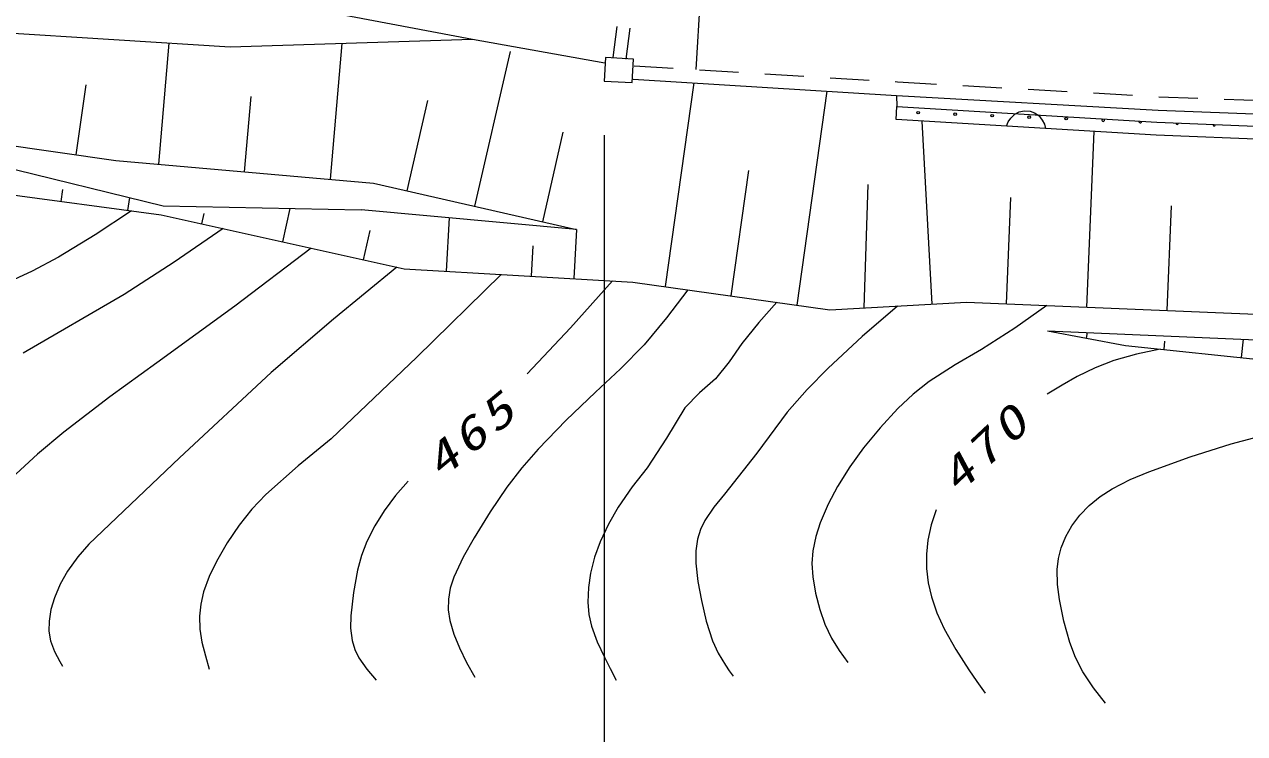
# Model space of a CAD drawing. Units: millimetres, scale not verified. Extents: x 40000 to 680000, y 20000 to 380000.
# Drawn here: x 171633 to 218244, y 245409 to 272516 of the extents above; entities that cross this region are included whole.
import ezdxf

# ---------------------------------------------------------------- set-up
doc = ezdxf.new("R2010")
doc.units = ezdxf.units.MM
doc.header["$LTSCALE"] = 1000
doc.linetypes.add('USER1', pattern=[2.5, 1.5, -1])
doc.linetypes.add('USER3', pattern=[2, 1.2, -0.8])
doc.layers.add('S-BGD', color=1, linetype='Continuous', lineweight=13)
doc.layers.add('S-BGD-HTXT', color=6, linetype='Continuous', lineweight=13)
doc.styles.add('ＭＳ ゴシック', font='')
doc.styles.get('ＭＳ ゴシック').set_extended_font_data('MS Gothic')

msp = doc.modelspace()

# ---------------------------------------------------------------- linework, layer by layer
at = {"layer": 'S-BGD', "linetype": 'USER3'}
for p, q in [((194119, 271250), (195359, 280630)), ((194615, 271185), (195855, 280564))]:
    msp.add_line(p, q, dxfattribs=at)
at = {"layer": 'S-BGD'}
for p, q in [((197812, 279434), (197283, 270794)), ((177695, 274047), (188745, 271950)), ((168504, 272355), (179494, 271653)), ((176763, 267169), (177168, 271801)), ((179494, 271653), (188745, 271950)), ((183323, 266596), (183777, 271790)), ((188745, 271950), (193804, 271051)), ((188845, 265562), (190205, 271486)), ((193830, 271248), (193779, 270351)), ((194904, 271187), (193830, 271248)), ((194853, 270290), (194904, 271187)), ((193779, 270351), (194853, 270290)), ((194889, 270419), (204952, 269803)), ((173613, 267529), (173996, 270204)), ((196126, 262492), (197222, 270276)), ((201148, 261785), (202300, 269965)), ((180043, 266883), (180295, 269763)), ((186257, 266156), (187050, 269610)), ((204952, 269803), (204961, 269380)), ((204952, 269803), (214940, 269233)), ((204930, 268880), (204961, 269380)), ((204961, 269380), (214887, 268776)), ((209316, 268933), (209469, 269089)), ((209469, 269089), (209639, 269169)), ((209639, 269169), (209818, 269211)), ((209818, 269211), (210050, 269196)), ((210050, 269196), (210223, 269133)), ((210223, 269133), (210382, 269033)), ((210382, 269033), (210518, 268860)), ((214940, 269233), (235748, 268450)), ((166065, 268610), (175123, 267313)), ((214862, 268276), (204930, 268880)), ((206312, 261823), (205927, 268820)), ((209147, 268624), (209218, 268792)), ((209218, 268792), (209316, 268933)), ((210518, 268860), (210599, 268708)), ((210599, 268708), (210644, 268533)), ((214887, 268776), (236104, 267922)), ((191433, 264968), (192219, 268395)), ((212219, 261703), (212498, 268420)), ((235932, 267429), (214862, 268276)), ((169716, 267350), (176936, 265581)), ((175123, 267313), (184963, 266453)), ((198637, 262139), (199311, 266928)), ((169224, 266268), (176862, 265235)), ((173043, 265752), (173104, 266207)), ((184963, 266453), (192726, 264671)), ((203707, 261680), (203864, 266401)), ((175589, 265407), (175655, 265895)), ((209149, 261831), (209319, 265896)), ((175721, 265389), (174342, 264477)), ((176862, 265235), (186138, 263174)), ((176936, 265581), (184493, 265429)), ((178408, 264892), (178495, 265286)), ((181500, 264204), (181784, 265484)), ((192726, 264671), (184493, 265429)), ((215289, 261576), (215455, 265579)), ((187758, 263080), (187876, 265118)), ((174342, 264477), (172935, 263617)), ((179225, 264710), (177354, 263427)), ((184592, 263517), (184840, 264636)), ((192726, 264671), (192618, 262799)), ((182588, 263963), (179666, 261749)), ((190998, 262893), (191065, 264049)), ((172935, 263617), (171930, 263082)), ((177354, 263427), (175442, 262188)), ((171930, 263082), (170888, 262595)), ((185859, 263236), (183445, 261248)), ((186138, 263174), (194871, 262669)), ((189851, 262959), (186624, 259795)), ((194101, 262713), (192492, 260922)), ((194871, 262669), (202404, 261608)), ((175442, 262188), (171588, 259944)), ((196977, 262372), (196166, 261303)), ((179666, 261749), (176694, 259574)), ((200380, 261893), (199691, 261128)), ((202404, 261608), (207615, 261895)), ((204980, 261750), (203639, 260587)), ((207615, 261895), (222963, 261257)), ((210691, 261767), (209465, 260906)), ((183445, 261248), (181063, 259208)), ((196166, 261303), (195311, 260274)), ((199691, 261128), (199041, 260315)), ((192492, 260922), (190840, 259156)), ((203639, 260587), (202333, 259375)), ((209465, 260906), (208199, 260090)), ((210716, 260801), (222503, 260304)), ((210716, 260801), (213691, 260245)), ((212204, 260523), (212244, 260737)), ((195311, 260274), (194403, 259348)), ((199041, 260315), (198560, 259623)), ((213691, 260245), (222567, 259317)), ((215018, 260106), (214120, 259916)), ((215170, 260090), (215203, 260403)), ((218129, 259781), (218203, 260486)), ((186624, 259795), (183356, 256678)), ((208199, 260090), (207182, 259508)), ((213243, 259668), (212541, 259391)), ((214120, 259916), (213243, 259668)), ((176694, 259574), (174899, 258276)), ((181063, 259208), (177553, 255949)), ((194403, 259348), (193444, 258456)), ((198560, 259623), (198029, 258965)), ((202333, 259375), (201535, 258556)), ((207182, 259508), (206193, 258872)), ((212541, 259391), (211851, 259053)), ((198029, 258965), (197419, 258433)), ((206193, 258872), (205580, 258378)), ((211273, 258728), (210706, 258378)), ((211851, 259053), (211273, 258728)), ((174899, 258276), (173138, 256927)), ((193444, 258456), (192332, 257392)), ((197419, 258433), (196858, 257861)), ((201535, 258556), (200777, 257693)), ((205580, 258378), (204997, 257829)), ((196858, 257861), (196166, 256698)), ((204997, 257829), (204317, 257098)), ((192332, 257392), (191262, 256285)), ((200777, 257693), (199614, 256123)), ((173138, 256927), (172128, 256084)), ((204317, 257098), (203683, 256328)), ((183356, 256678), (182090, 255642)), ((196166, 256698), (195424, 255569)), ((216165, 255985), (217728, 256488)), ((217728, 256488), (218597, 256716)), ((172128, 256084), (171151, 255190)), ((177553, 255949), (174092, 252653)), ((191262, 256285), (190635, 255572)), ((199614, 256123), (198374, 254556)), ((203683, 256328), (203162, 255605)), ((214592, 255415), (216165, 255985)), ((182090, 255642), (180852, 254552)), ((190635, 255572), (190063, 254829)), ((195424, 255569), (194849, 254841)), ((203162, 255605), (202691, 254850)), ((186288, 255052), (185808, 254510)), ((213189, 254768), (213876, 255118)), ((213876, 255118), (214592, 255415)), ((180852, 254552), (180324, 253985)), ((185808, 254510), (185375, 253929)), ((190063, 254829), (189420, 253887)), ((194849, 254841), (194318, 254068)), ((198374, 254556), (197972, 254069)), ((202691, 254850), (202336, 254175)), ((212727, 254469), (213189, 254768)), ((194318, 254068), (193945, 253417)), ((197972, 254069), (197629, 253560)), ((202336, 254175), (202034, 253471)), ((211953, 253755), (212306, 254124)), ((212306, 254124), (212727, 254469)), ((180324, 253985), (179841, 253377)), ((185375, 253929), (185020, 253356)), ((189420, 253887), (188811, 252886)), ((206457, 253957), (206274, 253393)), ((211646, 253347), (211953, 253755)), ((179841, 253377), (179384, 252703)), ((185020, 253356), (184718, 252754)), ((193945, 253417), (193625, 252737)), ((197460, 253213), (197349, 252846)), ((197629, 253560), (197460, 253213)), ((202034, 253471), (201864, 252946)), ((206274, 253393), (206147, 252807)), ((211413, 252942), (211646, 253347)), ((174092, 252653), (173670, 252160)), ((179384, 252703), (178971, 251987)), ((184718, 252754), (184510, 252214)), ((188811, 252886), (188397, 252149)), ((193625, 252737), (193416, 252155)), ((197349, 252846), (197286, 252395)), ((201864, 252946), (201751, 252400)), ((206147, 252807), (206088, 252265)), ((211236, 252514), (211413, 252942)), ((184510, 252214), (184357, 251651)), ((197286, 252395), (197281, 251926)), ((201751, 252400), (201718, 251905)), ((206088, 252265), (206089, 251715)), ((211131, 252099), (211236, 252514)), ((173670, 252160), (173282, 251614)), ((178971, 251987), (178696, 251414)), ((188397, 252149), (188036, 251382)), ((193416, 252155), (193262, 251544)), ((197281, 251926), (197355, 251221)), ((201718, 251905), (201746, 251397)), ((206089, 251715), (206155, 251171)), ((211086, 251676), (211131, 252099)), ((173282, 251614), (173005, 251125)), ((178696, 251414), (178479, 250824)), ((184357, 251651), (184201, 250799)), ((188036, 251382), (187903, 250969)), ((193262, 251544), (193181, 250996)), ((201746, 251397), (201849, 250772)), ((211100, 251106), (211086, 251676)), ((173005, 251125), (172780, 250602)), ((178479, 250824), (178368, 250360)), ((184201, 250799), (184100, 249904)), ((187903, 250969), (187828, 250546)), ((193181, 250996), (193159, 250433)), ((197355, 251221), (197493, 250502)), ((201849, 250772), (202013, 250150)), ((206155, 251171), (206280, 250638)), ((211175, 250532), (211100, 251106)), ((172780, 250602), (172646, 250152)), ((178368, 250360), (178317, 249892)), ((187828, 250546), (187826, 250139)), ((193159, 250433), (193198, 249966)), ((197493, 250502), (197678, 249711)), ((206280, 250638), (206494, 250021)), ((211345, 249701), (211175, 250532)), ((172646, 250152), (172575, 249700)), ((178317, 249892), (178336, 249404)), ((184100, 249904), (184096, 249435)), ((187826, 250139), (187885, 249732)), ((193198, 249966), (193295, 249510)), ((202013, 250150), (202212, 249595)), ((206494, 250021), (206769, 249413)), ((172575, 249700), (172572, 249323)), ((178336, 249404), (178417, 248905)), ((184096, 249435), (184152, 248973)), ((187885, 249732), (188035, 249212)), ((193295, 249510), (193512, 248910)), ((197678, 249711), (197914, 248960)), ((202212, 249595), (202470, 249058)), ((206769, 249413), (207211, 248618)), ((211572, 248893), (211345, 249701)), ((172572, 249323), (172630, 248957)), ((172630, 248957), (172778, 248550)), ((184152, 248973), (184253, 248629)), ((188035, 249212), (188248, 248690)), ((193512, 248910), (193788, 248329)), ((197914, 248960), (198132, 248486)), ((202470, 249058), (202763, 248586)), ((172778, 248550), (172985, 248159)), ((178417, 248905), (178545, 248385)), ((184253, 248629), (184411, 248305)), ((188248, 248690), (188525, 248131)), ((198132, 248486), (198409, 248027)), ((202763, 248586), (203092, 248123)), ((207211, 248618), (207705, 247852)), ((211791, 248314), (211572, 248893)), ((172985, 248159), (173036, 248071)), ((173036, 248071), (173087, 247983)), ((178545, 248385), (178696, 247866)), ((184411, 248305), (184716, 247872)), ((188525, 248131), (188834, 247561)), ((193788, 248329), (194011, 247891)), ((198409, 248027), (198556, 247812)), ((212061, 247773), (211791, 248314)), ((184716, 247872), (185069, 247457)), ((194011, 247891), (194235, 247448)), ((198556, 247812), (198706, 247598)), ((207705, 247852), (208017, 247402)), ((212473, 247153), (212061, 247773)), ((208017, 247402), (208340, 246948)), ((212932, 246571), (212473, 247153))]:
    msp.add_line(p, q, dxfattribs=at)
at = {"layer": 'S-BGD', "linetype": 'USER1'}
for p, q in [((194921, 270938), (204982, 270322)), ((204982, 270322), (214964, 269753)), ((214964, 269753), (235762, 268970))]:
    msp.add_line(p, q, dxfattribs=at)
at = {"layer": 'S-BGD'}
for centre in [(205778, 269142), (207191, 269085), (208604, 269028), (210017, 268972), (211430, 268915)]:
    msp.add_circle(centre, 49.8, dxfattribs=at)
for centre, start, end in [((212843, 268858), 118.8009, 54.2368), ((214256, 268801), 161.3848, 11.6528), ((215669, 268744), 177.6803, 357.7133), ((217082, 268687), 177.6778, 357.7158)]:
    msp.add_arc(centre, 49.8, start, end, dxfattribs=at)
at = {"layer": 'S-BGD-HTXT'}
msp.add_line((193779, 268288), (193779, 229933), dxfattribs=at)

# ---------------------------------------------------------------- texts
at = {"layer": 'S-BGD', "char_height": 1246, "attachment_point": 7, "style": 'ＭＳ ゴシック'}
for s, insert, rotation in [('\\T1.18;\\W1.35;\\Q15;465', (187560, 255075), 39.7), ('\\T1.18;\\W1.35;\\Q15;470', (207310, 254496), 43.2)]:
    msp.add_mtext(s, dxfattribs=dict(at, insert=insert, rotation=rotation))

doc.saveas('drawing.dxf')
